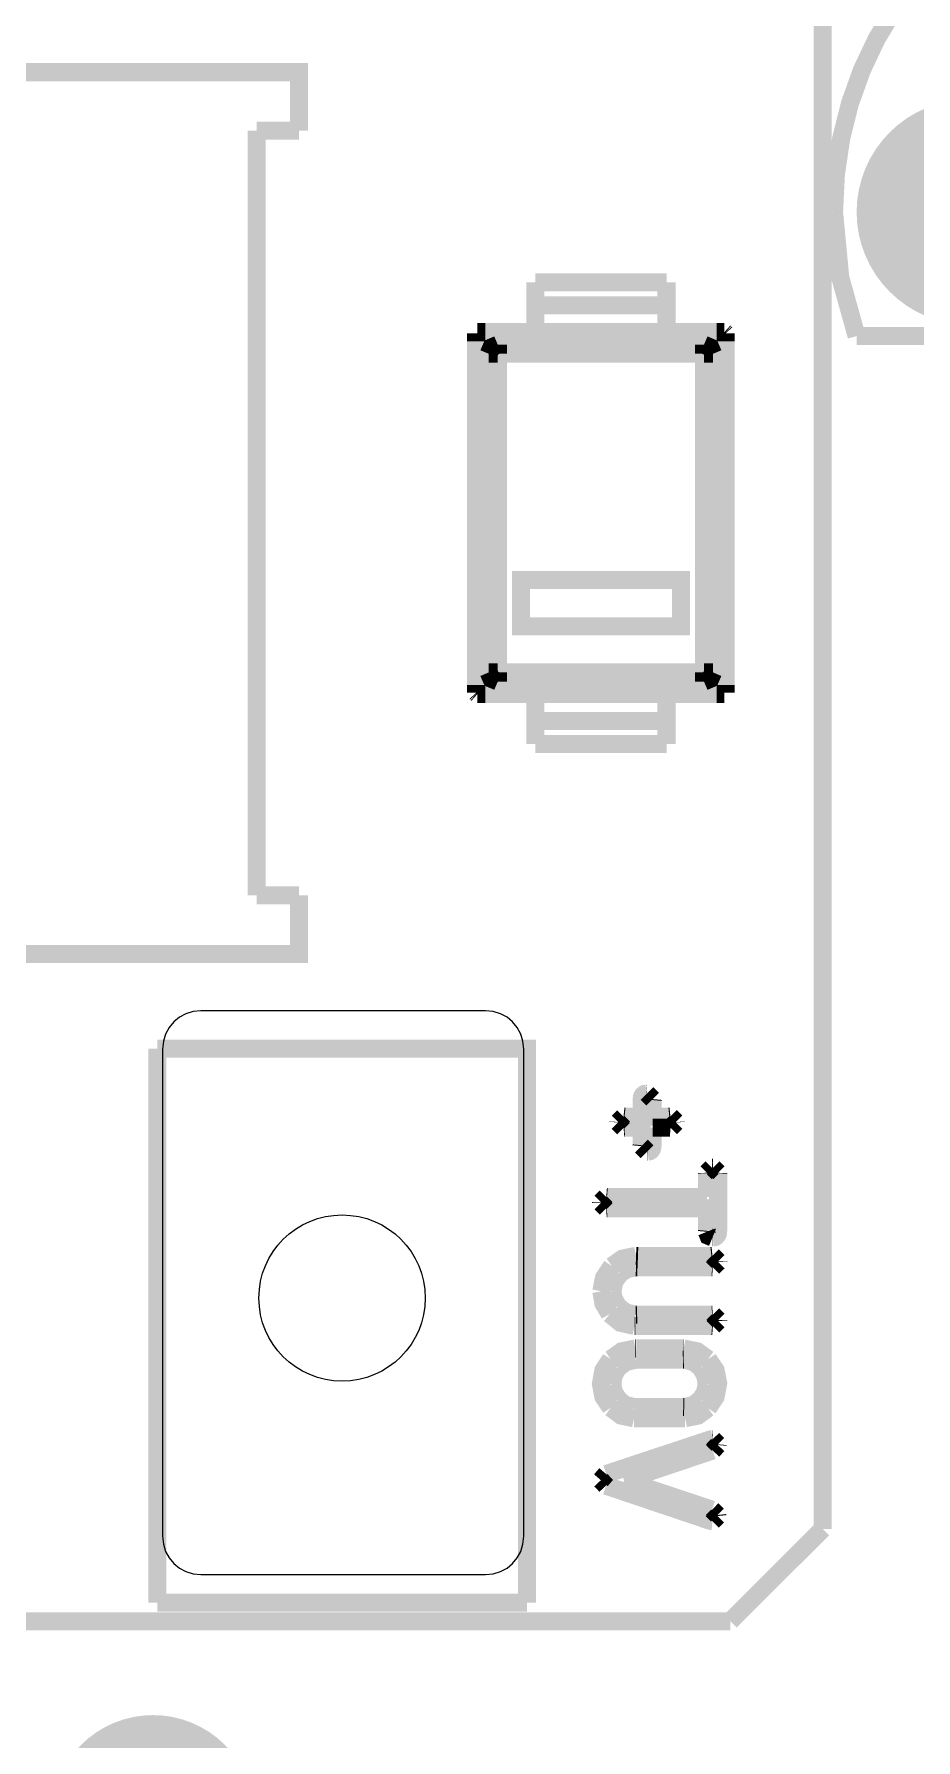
# Model space of a CAD drawing. Header units: millimetres. Extents: x 123.5 to 144.3, y 105.4 to 121.6.
# Drawn here: x 129.78 to 130.424, y 112.904 to 114.152 of the extents above; entities that cross this region are included whole.
import ezdxf

# ---------------------------------------------------------------- set-up
doc = ezdxf.new("R2010")
doc.units = ezdxf.units.MM
doc.layers.add('DESC', color=250, linetype='Continuous')

# ---------------------------------------------------------------- blocks, each defined once
blk = doc.blocks.new('EPAD')
at = {"const_width": 0.5}
blk.add_lwpolyline([(-0.25, 0, 1), (0.25, 0, 1)], format="xyb", close=True, dxfattribs=at)
blk = doc.blocks.new('muflai2c')
at = {"const_width": 0.008}
for points in [[(148.03889, 111.82415), (148.03889, 110.39108)], [(148.03889, 111.82415), (148.03889, 110.39108)], [(148.03889, 111.82415), (148.03889, 110.39108)], [(148.04391, 110.97496), (148.04472, 110.99159), (148.04709, 111.00767), (148.05096, 111.02315), (148.05625, 111.03793), (148.06289, 111.05195), (148.07081, 111.06513), (148.09016, 111.08871), (148.11373, 111.10806), (148.12692, 111.11598), (148.14094, 111.12262), (148.15572, 111.12791), (148.1712, 111.13178), (148.18728, 111.13415), (148.20391, 111.13496)], [(148.04391, 110.97496), (148.04472, 110.99159), (148.04709, 111.00767), (148.05096, 111.02315), (148.05625, 111.03793), (148.06289, 111.05195), (148.07081, 111.06513), (148.09016, 111.08871), (148.11373, 111.10806), (148.12692, 111.11598), (148.14094, 111.12262), (148.15572, 111.12791), (148.1712, 111.13178), (148.18728, 111.13415), (148.20391, 111.13496)], [(148.04391, 110.97496), (148.04472, 110.99159), (148.04709, 111.00767), (148.05096, 111.02315), (148.05625, 111.03793), (148.06289, 111.05195), (148.07081, 111.06513), (148.09016, 111.08871), (148.11373, 111.10806), (148.12692, 111.11598), (148.14094, 111.12262), (148.15572, 111.12791), (148.1712, 111.13178), (148.18728, 111.13415), (148.20391, 111.13496)], [(147.80683, 111.01099), (147.80683, 111.03699), (147.39707, 111.03699), (147.39707, 110.64595), (147.80683, 110.64595), (147.80683, 110.67195)], [(147.80683, 111.01099), (147.80683, 111.03699), (147.39707, 111.03699), (147.39707, 110.64595), (147.80683, 110.64595), (147.80683, 110.67195)], [(147.80683, 111.01099), (147.80683, 111.03699), (147.39707, 111.03699), (147.39707, 110.64595), (147.80683, 110.64595), (147.80683, 110.67195)], [(147.80683, 111.01099), (147.78811, 111.01099)], [(147.78811, 110.67195), (147.78811, 111.01099)], [(147.80683, 111.01099), (147.78811, 111.01099)], [(147.78811, 110.67195), (147.78811, 111.01099)], [(147.80683, 111.01099), (147.78811, 111.01099)], [(147.78811, 110.67195), (147.78811, 111.01099)], [(148.04391, 110.97496), (148.04666, 110.94596), (148.05391, 110.91996)], [(148.04391, 110.97496), (148.04666, 110.94596), (148.05391, 110.91996)], [(148.04391, 110.97496), (148.04666, 110.94596), (148.05391, 110.91996)], [(147.91155, 110.94383), (147.96969, 110.94383)], [(147.91155, 110.9336), (147.91155, 110.94383)], [(147.91155, 110.94383), (147.96969, 110.94383)], [(147.91155, 110.9336), (147.91155, 110.94383)], [(147.91155, 110.94383), (147.96969, 110.94383)], [(147.91155, 110.9336), (147.91155, 110.94383)], [(147.96969, 110.9336), (147.96969, 110.94383)], [(147.96969, 110.9336), (147.96969, 110.94383)], [(147.96969, 110.9336), (147.96969, 110.94383)], [(147.91155, 110.9336), (147.91155, 110.92172)], [(147.96969, 110.9336), (147.91155, 110.9336)], [(147.91155, 110.9336), (147.91155, 110.92172)], [(147.96969, 110.9336), (147.91155, 110.9336)], [(147.91155, 110.9336), (147.91155, 110.92172)], [(147.96969, 110.9336), (147.91155, 110.9336)], [(147.96969, 110.92172), (147.96969, 110.9336)], [(147.96969, 110.92172), (147.96969, 110.9336)], [(147.96969, 110.92172), (147.96969, 110.9336)], [(147.88534, 110.91769), (147.88534, 110.92115)], [(147.88534, 110.91769), (147.88534, 110.92115)], [(147.88534, 110.91769), (147.88534, 110.92115)], [(147.88938, 110.92172), (147.88592, 110.92172)], [(147.88938, 110.92172), (147.88592, 110.92172)], [(147.88938, 110.92172), (147.88592, 110.92172)], [(147.99186, 110.92172), (147.96969, 110.92172), (147.91155, 110.92172), (147.88938, 110.92172)], [(147.88938, 110.92172), (147.89495, 110.91615)], [(147.99186, 110.92172), (147.96969, 110.92172), (147.91155, 110.92172), (147.88938, 110.92172)], [(147.88938, 110.92172), (147.89495, 110.91615)], [(147.99186, 110.92172), (147.96969, 110.92172), (147.91155, 110.92172), (147.88938, 110.92172)], [(147.88938, 110.92172), (147.89495, 110.91615)], [(147.98629, 110.91615), (147.99186, 110.92172)], [(147.98629, 110.91615), (147.99186, 110.92172)], [(147.98629, 110.91615), (147.99186, 110.92172)], [(147.99532, 110.92172), (147.99186, 110.92172)], [(147.99532, 110.92172), (147.99186, 110.92172)], [(147.99532, 110.92172), (147.99186, 110.92172)], [(147.99562, 110.92145), (147.99532, 110.92172)], [(147.99562, 110.92145), (147.99532, 110.92172)], [(147.99562, 110.92145), (147.99532, 110.92172)], [(147.99562, 110.92145), (147.9959, 110.92115)], [(147.99562, 110.92145), (147.9959, 110.92115)], [(147.99562, 110.92145), (147.9959, 110.92115)], [(147.9959, 110.92115), (147.9959, 110.91769)], [(147.9959, 110.92115), (147.9959, 110.91769)], [(147.9959, 110.92115), (147.9959, 110.91769)], [(147.88534, 110.76525), (147.88534, 110.91769)], [(147.88534, 110.91769), (147.89092, 110.91211)], [(147.88534, 110.76525), (147.88534, 110.91769)], [(147.88534, 110.91769), (147.89092, 110.91211)], [(147.88534, 110.76525), (147.88534, 110.91769)], [(147.88534, 110.91769), (147.89092, 110.91211)], [(147.89495, 110.91615), (147.89213, 110.91494), (147.89092, 110.91211)], [(147.89495, 110.91615), (147.89213, 110.91494), (147.89092, 110.91211)], [(147.89495, 110.91615), (147.89213, 110.91494), (147.89092, 110.91211)], [(147.89495, 110.91615), (147.98629, 110.91615)], [(147.89495, 110.91211), (147.89495, 110.91615)], [(147.89495, 110.91615), (147.98629, 110.91615)], [(147.89495, 110.91211), (147.89495, 110.91615)], [(147.89495, 110.91615), (147.98629, 110.91615)], [(147.89495, 110.91211), (147.89495, 110.91615)], [(147.98629, 110.91615), (147.98629, 110.91211)], [(147.98629, 110.91615), (147.98911, 110.91494), (147.99032, 110.91211)], [(147.98629, 110.91615), (147.98629, 110.91211)], [(147.98629, 110.91615), (147.98911, 110.91494), (147.99032, 110.91211)], [(147.98629, 110.91615), (147.98629, 110.91211)], [(147.98629, 110.91615), (147.98911, 110.91494), (147.99032, 110.91211)], [(147.9959, 110.91769), (147.99032, 110.91211)], [(147.9959, 110.91769), (147.99032, 110.91211)], [(147.9959, 110.91769), (147.99032, 110.91211)], [(147.9959, 110.76525), (147.9959, 110.91769)], [(147.9959, 110.76525), (147.9959, 110.91769)], [(147.9959, 110.76525), (147.9959, 110.91769)], [(148.05391, 110.91996), (148.35391, 110.91996)], [(148.05391, 110.91996), (148.35391, 110.91996)], [(148.05391, 110.91996), (148.35391, 110.91996)], [(147.89092, 110.91211), (147.89495, 110.91211)], [(147.89092, 110.77083), (147.89092, 110.91211)], [(147.89092, 110.91211), (147.89495, 110.91211)], [(147.89092, 110.77083), (147.89092, 110.91211)], [(147.89092, 110.91211), (147.89495, 110.91211)], [(147.89092, 110.77083), (147.89092, 110.91211)], [(147.89495, 110.91211), (147.89495, 110.77083)], [(147.98629, 110.77083), (147.98629, 110.91211), (147.89495, 110.91211)], [(147.89495, 110.91211), (147.89495, 110.77083)], [(147.98629, 110.77083), (147.98629, 110.91211), (147.89495, 110.91211)], [(147.89495, 110.91211), (147.89495, 110.77083)], [(147.98629, 110.77083), (147.98629, 110.91211), (147.89495, 110.91211)], [(147.98629, 110.91211), (147.99032, 110.91211)], [(147.98629, 110.91211), (147.99032, 110.91211)], [(147.98629, 110.91211), (147.99032, 110.91211)], [(147.99032, 110.91211), (147.99032, 110.77083)], [(147.99032, 110.91211), (147.99032, 110.77083)], [(147.99032, 110.91211), (147.99032, 110.77083)], [(147.90519, 110.7913), (147.90519, 110.81177), (147.97605, 110.81177), (147.97605, 110.7913), (147.90519, 110.7913)], [(147.90519, 110.7913), (147.90519, 110.81177), (147.97605, 110.81177), (147.97605, 110.7913), (147.90519, 110.7913)], [(147.90519, 110.7913), (147.90519, 110.81177), (147.97605, 110.81177), (147.97605, 110.7913), (147.90519, 110.7913)], [(147.89092, 110.77083), (147.88534, 110.76525)], [(147.89092, 110.77083), (147.88534, 110.76525)], [(147.89092, 110.77083), (147.88534, 110.76525)], [(147.89495, 110.77083), (147.89092, 110.77083)], [(147.89495, 110.7668), (147.89213, 110.768), (147.89092, 110.77083)], [(147.89495, 110.77083), (147.89092, 110.77083)], [(147.89495, 110.7668), (147.89213, 110.768), (147.89092, 110.77083)], [(147.89495, 110.77083), (147.89092, 110.77083)], [(147.89495, 110.7668), (147.89213, 110.768), (147.89092, 110.77083)], [(147.89495, 110.77083), (147.98629, 110.77083)], [(147.89495, 110.7668), (147.89495, 110.77083)], [(147.89495, 110.77083), (147.98629, 110.77083)], [(147.89495, 110.7668), (147.89495, 110.77083)], [(147.89495, 110.77083), (147.98629, 110.77083)], [(147.89495, 110.7668), (147.89495, 110.77083)], [(147.98629, 110.77083), (147.98629, 110.7668)], [(147.99032, 110.77083), (147.98629, 110.77083)], [(147.98629, 110.7668), (147.98911, 110.768), (147.99032, 110.77083)], [(147.98629, 110.77083), (147.98629, 110.7668)], [(147.99032, 110.77083), (147.98629, 110.77083)], [(147.98629, 110.7668), (147.98911, 110.768), (147.99032, 110.77083)], [(147.98629, 110.77083), (147.98629, 110.7668)], [(147.99032, 110.77083), (147.98629, 110.77083)], [(147.98629, 110.7668), (147.98911, 110.768), (147.99032, 110.77083)], [(147.99032, 110.77083), (147.9959, 110.76525)], [(147.99032, 110.77083), (147.9959, 110.76525)], [(147.99032, 110.77083), (147.9959, 110.76525)], [(147.88534, 110.76179), (147.88534, 110.76525)], [(147.88534, 110.76179), (147.88534, 110.76525)], [(147.88534, 110.76179), (147.88534, 110.76525)], [(147.88562, 110.76149), (147.88534, 110.76179)], [(147.88562, 110.76149), (147.88534, 110.76179)], [(147.88562, 110.76149), (147.88534, 110.76179)], [(147.88562, 110.76149), (147.88592, 110.76122)], [(147.88562, 110.76149), (147.88592, 110.76122)], [(147.88562, 110.76149), (147.88592, 110.76122)], [(147.88938, 110.76122), (147.89495, 110.7668)], [(147.88938, 110.76122), (147.89495, 110.7668)], [(147.88938, 110.76122), (147.89495, 110.7668)], [(147.98629, 110.7668), (147.89495, 110.7668)], [(147.98629, 110.7668), (147.89495, 110.7668)], [(147.98629, 110.7668), (147.89495, 110.7668)], [(147.98629, 110.7668), (147.99186, 110.76122)], [(147.98629, 110.7668), (147.99186, 110.76122)], [(147.98629, 110.7668), (147.99186, 110.76122)], [(147.9959, 110.76525), (147.9959, 110.76179)], [(147.9959, 110.76525), (147.9959, 110.76179)], [(147.9959, 110.76525), (147.9959, 110.76179)], [(147.88938, 110.76122), (147.88592, 110.76122)], [(147.88938, 110.76122), (147.88592, 110.76122)], [(147.88938, 110.76122), (147.88592, 110.76122)], [(147.91155, 110.76122), (147.88938, 110.76122)], [(147.91155, 110.76122), (147.88938, 110.76122)], [(147.91155, 110.76122), (147.88938, 110.76122)], [(147.96969, 110.76122), (147.91155, 110.76122)], [(147.91155, 110.76122), (147.91155, 110.74935)], [(147.96969, 110.76122), (147.91155, 110.76122)], [(147.91155, 110.76122), (147.91155, 110.74935)], [(147.96969, 110.76122), (147.91155, 110.76122)], [(147.91155, 110.76122), (147.91155, 110.74935)], [(147.99186, 110.76122), (147.96969, 110.76122)], [(147.96969, 110.74935), (147.96969, 110.76122)], [(147.99186, 110.76122), (147.96969, 110.76122)], [(147.96969, 110.74935), (147.96969, 110.76122)], [(147.99186, 110.76122), (147.96969, 110.76122)], [(147.96969, 110.74935), (147.96969, 110.76122)], [(147.99532, 110.76122), (147.99186, 110.76122)], [(147.99532, 110.76122), (147.99186, 110.76122)], [(147.99532, 110.76122), (147.99186, 110.76122)], [(147.91155, 110.73911), (147.91155, 110.74935)], [(147.91155, 110.74935), (147.96969, 110.74935)], [(147.91155, 110.73911), (147.91155, 110.74935)], [(147.91155, 110.74935), (147.96969, 110.74935)], [(147.91155, 110.73911), (147.91155, 110.74935)], [(147.91155, 110.74935), (147.96969, 110.74935)], [(147.96969, 110.74935), (147.96969, 110.73911)], [(147.96969, 110.74935), (147.96969, 110.73911)], [(147.96969, 110.74935), (147.96969, 110.73911)], [(147.96969, 110.73911), (147.91155, 110.73911)], [(147.96969, 110.73911), (147.91155, 110.73911)], [(147.96969, 110.73911), (147.91155, 110.73911)], [(147.78811, 110.67195), (147.80683, 110.67195)], [(147.78811, 110.67195), (147.80683, 110.67195)], [(147.78811, 110.67195), (147.80683, 110.67195)], [(147.74408, 110.35832), (147.74408, 110.60399)], [(147.90786, 110.35832), (147.90786, 110.60399), (147.74408, 110.60399)], [(147.74408, 110.35832), (147.74408, 110.60399)], [(147.90786, 110.35832), (147.90786, 110.60399), (147.74408, 110.60399)], [(147.74408, 110.35832), (147.74408, 110.60399)], [(147.90786, 110.35832), (147.90786, 110.60399), (147.74408, 110.60399)], [(147.96098, 110.5841), (147.95995, 110.58392), (147.95955, 110.58369), (147.95922, 110.58337), (147.95896, 110.58295), (147.95878, 110.58244), (147.95863, 110.58115), (147.95863, 110.5738), (147.95111, 110.5738)], [(147.96098, 110.5841), (147.95995, 110.58392), (147.95955, 110.58369), (147.95922, 110.58337), (147.95896, 110.58295), (147.95878, 110.58244), (147.95863, 110.58115), (147.95863, 110.5738), (147.95111, 110.5738)], [(147.96098, 110.5841), (147.95995, 110.58392), (147.95955, 110.58369), (147.95922, 110.58337), (147.95896, 110.58295), (147.95878, 110.58244), (147.95863, 110.58115), (147.95863, 110.5738), (147.95111, 110.5738)], [(147.96109, 110.58411), (147.96098, 110.5841)], [(147.96109, 110.58411), (147.96098, 110.5841)], [(147.96109, 110.58411), (147.96098, 110.5841)], [(147.96109, 110.58411), (147.96354, 110.58166)], [(147.96109, 110.58411), (147.96354, 110.58166)], [(147.96109, 110.58411), (147.96354, 110.58166)], [(147.9635, 110.58122), (147.96354, 110.58166)], [(147.9635, 110.58122), (147.96354, 110.58166)], [(147.9635, 110.58122), (147.96354, 110.58166)], [(147.97092, 110.57389), (147.9635, 110.57389), (147.9635, 110.58122)], [(147.97092, 110.57389), (147.9635, 110.57389), (147.9635, 110.58122)], [(147.97092, 110.57389), (147.9635, 110.57389), (147.9635, 110.58122)], [(147.95063, 110.57385), (147.94828, 110.5715)], [(147.95063, 110.57385), (147.94828, 110.5715)], [(147.95063, 110.57385), (147.94828, 110.5715)], [(147.95063, 110.57385), (147.95111, 110.5738)], [(147.95063, 110.57385), (147.95111, 110.5738)], [(147.95063, 110.57385), (147.95111, 110.5738)], [(147.97142, 110.57394), (147.97092, 110.57389)], [(147.97142, 110.57394), (147.97092, 110.57389)], [(147.97142, 110.57394), (147.97092, 110.57389)], [(147.97142, 110.57394), (147.97387, 110.57149)], [(147.97142, 110.57394), (147.97387, 110.57149)], [(147.97142, 110.57394), (147.97387, 110.57149)], [(147.94828, 110.57149), (147.94827, 110.57131)], [(147.94828, 110.57149), (147.94827, 110.57131)], [(147.94828, 110.57149), (147.94827, 110.57131)], [(147.95067, 110.5689), (147.94827, 110.57131)], [(147.95067, 110.5689), (147.94827, 110.57131)], [(147.95067, 110.5689), (147.94827, 110.57131)], [(147.94828, 110.57149), (147.94828, 110.5715)], [(147.94828, 110.57149), (147.94828, 110.5715)], [(147.94828, 110.57149), (147.94828, 110.5715)], [(147.95067, 110.5689), (147.95104, 110.56893)], [(147.95067, 110.5689), (147.95104, 110.56893)], [(147.95067, 110.5689), (147.95104, 110.56893)], [(147.95104, 110.56893), (147.95863, 110.56893), (147.95863, 110.5612)], [(147.95104, 110.56893), (147.95863, 110.56893), (147.95863, 110.5612)], [(147.95104, 110.56893), (147.95863, 110.56893), (147.95863, 110.5612)], [(147.96117, 110.55832), (147.9622, 110.55851), (147.9626, 110.55874), (147.96293, 110.55906), (147.96319, 110.55948), (147.96337, 110.55998), (147.96352, 110.56127), (147.96352, 110.56893)], [(147.96117, 110.55832), (147.9622, 110.55851), (147.9626, 110.55874), (147.96293, 110.55906), (147.96319, 110.55948), (147.96337, 110.55998), (147.96352, 110.56127), (147.96352, 110.56893)], [(147.96117, 110.55832), (147.9622, 110.55851), (147.9626, 110.55874), (147.96293, 110.55906), (147.96319, 110.55948), (147.96337, 110.55998), (147.96352, 110.56127), (147.96352, 110.56893)], [(147.96352, 110.56893), (147.97113, 110.56893)], [(147.96352, 110.56893), (147.97113, 110.56893)], [(147.96352, 110.56893), (147.97113, 110.56893)], [(147.97149, 110.5689), (147.97113, 110.56893)], [(147.97149, 110.5689), (147.97113, 110.56893)], [(147.97149, 110.5689), (147.97113, 110.56893)], [(147.97149, 110.5689), (147.97388, 110.57129)], [(147.97149, 110.5689), (147.97388, 110.57129)], [(147.97149, 110.5689), (147.97388, 110.57129)], [(147.97387, 110.57147), (147.97387, 110.57149)], [(147.97387, 110.57147), (147.97387, 110.57149)], [(147.97387, 110.57147), (147.97387, 110.57149)], [(147.97387, 110.57146), (147.97388, 110.57129)], [(147.97387, 110.57146), (147.97388, 110.57129)], [(147.97387, 110.57146), (147.97388, 110.57129)], [(147.95863, 110.5612), (147.95859, 110.56078)], [(147.95863, 110.5612), (147.95859, 110.56078)], [(147.95863, 110.5612), (147.95859, 110.56078)], [(147.96105, 110.55832), (147.95859, 110.56078)], [(147.96105, 110.55832), (147.95859, 110.56078)], [(147.96105, 110.55832), (147.95859, 110.56078)], [(147.96105, 110.55832), (147.96117, 110.55832)], [(147.96105, 110.55832), (147.96117, 110.55832)], [(147.96105, 110.55832), (147.96117, 110.55832)], [(147.98979, 110.55121), (147.98758, 110.549)], [(147.98979, 110.55121), (147.98758, 110.549)], [(147.98979, 110.55121), (147.98758, 110.549)], [(147.98979, 110.55121), (147.9901, 110.55119)], [(147.98979, 110.55121), (147.9901, 110.55119)], [(147.98979, 110.55121), (147.9901, 110.55119)], [(147.99036, 110.55121), (147.9901, 110.55119)], [(147.99036, 110.55121), (147.9901, 110.55119)], [(147.99036, 110.55121), (147.9901, 110.55119)], [(147.99036, 110.55121), (147.99258, 110.54898)], [(147.99036, 110.55121), (147.99258, 110.54898)], [(147.99036, 110.55121), (147.99258, 110.54898)], [(147.98759, 110.54879), (147.98758, 110.549)], [(147.98759, 110.54879), (147.98758, 110.549)], [(147.98759, 110.54879), (147.98758, 110.549)], [(147.98759, 110.54879), (147.98759, 110.53826)], [(147.98759, 110.54879), (147.98759, 110.53826)], [(147.98759, 110.54879), (147.98759, 110.53826)], [(147.99019, 110.52029), (147.99075, 110.52034), (147.99123, 110.52048), (147.99164, 110.52072), (147.99197, 110.52105), (147.99223, 110.52147), (147.99242, 110.52199), (147.99257, 110.52331), (147.99257, 110.54872)], [(147.99019, 110.52029), (147.99075, 110.52034), (147.99123, 110.52048), (147.99164, 110.52072), (147.99197, 110.52105), (147.99223, 110.52147), (147.99242, 110.52199), (147.99257, 110.52331), (147.99257, 110.54872)], [(147.99019, 110.52029), (147.99075, 110.52034), (147.99123, 110.52048), (147.99164, 110.52072), (147.99197, 110.52105), (147.99223, 110.52147), (147.99242, 110.52199), (147.99257, 110.52331), (147.99257, 110.54872)], [(147.99257, 110.54873), (147.99258, 110.54898)], [(147.99257, 110.54873), (147.99258, 110.54898)], [(147.99257, 110.54873), (147.99258, 110.54898)], [(147.94297, 110.53829), (147.94061, 110.53593)], [(147.94297, 110.53829), (147.94061, 110.53593)], [(147.94297, 110.53829), (147.94061, 110.53593)], [(147.94062, 110.53577), (147.94061, 110.53593)], [(147.94062, 110.53577), (147.94061, 110.53593)], [(147.94062, 110.53577), (147.94061, 110.53593)], [(147.94062, 110.53577), (147.94061, 110.53556)], [(147.94062, 110.53577), (147.94061, 110.53556)], [(147.94062, 110.53577), (147.94061, 110.53556)], [(147.94294, 110.53323), (147.94061, 110.53556)], [(147.94294, 110.53323), (147.94061, 110.53556)], [(147.94294, 110.53323), (147.94061, 110.53556)], [(147.94297, 110.53829), (147.94334, 110.53826)], [(147.94297, 110.53829), (147.94334, 110.53826)], [(147.94297, 110.53829), (147.94334, 110.53826)], [(147.98759, 110.53826), (147.94334, 110.53826)], [(147.98759, 110.53826), (147.94334, 110.53826)], [(147.98759, 110.53826), (147.94334, 110.53826)], [(147.94294, 110.53323), (147.94327, 110.53325)], [(147.94294, 110.53323), (147.94327, 110.53325)], [(147.94294, 110.53323), (147.94327, 110.53325)], [(147.94327, 110.53325), (147.98759, 110.53325), (147.98759, 110.52324)], [(147.94327, 110.53325), (147.98759, 110.53325), (147.98759, 110.52324)], [(147.94327, 110.53325), (147.98759, 110.53325), (147.98759, 110.52324)], [(147.98759, 110.52324), (147.98755, 110.52281)], [(147.98759, 110.52324), (147.98755, 110.52281)], [(147.98759, 110.52324), (147.98755, 110.52281)], [(147.99006, 110.52029), (147.98827, 110.52102), (147.98755, 110.52281)], [(147.99006, 110.52029), (147.98827, 110.52102), (147.98755, 110.52281)], [(147.99006, 110.52029), (147.98827, 110.52102), (147.98755, 110.52281)], [(147.99006, 110.52029), (147.99019, 110.52029)], [(147.99006, 110.52029), (147.99019, 110.52029)], [(147.99006, 110.52029), (147.99019, 110.52029)], [(147.95619, 110.51214), (147.95021, 110.51094), (147.94546, 110.50763)], [(147.95619, 110.51214), (147.95021, 110.51094), (147.94546, 110.50763)], [(147.95619, 110.51214), (147.95021, 110.51094), (147.94546, 110.50763)], [(147.95619, 110.51214), (147.95705, 110.51211)], [(147.95619, 110.51214), (147.95705, 110.51211)], [(147.95619, 110.51214), (147.95705, 110.51211)], [(147.98955, 110.51211), (147.95705, 110.51211)], [(147.98955, 110.51211), (147.95705, 110.51211)], [(147.98955, 110.51211), (147.95705, 110.51211)], [(147.99005, 110.51216), (147.98955, 110.51211)], [(147.99005, 110.51216), (147.98955, 110.51211)], [(147.99005, 110.51216), (147.98955, 110.51211)], [(147.99005, 110.51216), (147.99257, 110.50965)], [(147.99005, 110.51216), (147.99257, 110.50965)], [(147.99005, 110.51216), (147.99257, 110.50965)], [(147.94546, 110.50763), (147.94197, 110.50239), (147.9408, 110.49641)], [(147.94546, 110.50763), (147.94197, 110.50239), (147.9408, 110.49641)], [(147.94546, 110.50763), (147.94197, 110.50239), (147.9408, 110.49641)], [(147.94913, 110.50423), (147.94662, 110.50082), (147.94569, 110.49649)], [(147.94913, 110.50423), (147.94662, 110.50082), (147.94569, 110.49649)], [(147.94913, 110.50423), (147.94662, 110.50082), (147.94569, 110.49649)], [(147.95616, 110.50706), (147.95226, 110.50631), (147.94912, 110.50423)], [(147.95616, 110.50706), (147.95226, 110.50631), (147.94912, 110.50423)], [(147.95616, 110.50706), (147.95226, 110.50631), (147.94912, 110.50423)], [(147.95616, 110.50706), (147.95685, 110.50704)], [(147.95616, 110.50706), (147.95685, 110.50704)], [(147.95616, 110.50706), (147.95685, 110.50704)], [(147.95685, 110.50704), (147.98989, 110.50704)], [(147.95685, 110.50704), (147.98989, 110.50704)], [(147.95685, 110.50704), (147.98989, 110.50704)], [(147.99021, 110.50702), (147.98989, 110.50704)], [(147.99021, 110.50702), (147.98989, 110.50704)], [(147.99021, 110.50702), (147.98989, 110.50704)], [(147.99021, 110.50702), (147.99258, 110.50939)], [(147.99021, 110.50702), (147.99258, 110.50939)], [(147.99021, 110.50702), (147.99258, 110.50939)], [(147.99257, 110.50962), (147.99257, 110.50965)], [(147.99257, 110.50962), (147.99257, 110.50965)], [(147.99257, 110.50962), (147.99257, 110.50965)], [(147.99257, 110.50962), (147.99258, 110.50939)], [(147.99257, 110.50962), (147.99258, 110.50939)], [(147.99257, 110.50962), (147.99258, 110.50939)], [(147.9408, 110.49641), (147.94173, 110.49107), (147.94451, 110.48633)], [(147.9408, 110.49641), (147.94173, 110.49107), (147.94451, 110.48633)], [(147.9408, 110.49641), (147.94173, 110.49107), (147.94451, 110.48633)], [(147.94823, 110.48976), (147.94633, 110.49308), (147.94569, 110.49648)], [(147.94823, 110.48976), (147.94633, 110.49308), (147.94569, 110.49648)], [(147.94823, 110.48976), (147.94633, 110.49308), (147.94569, 110.49648)], [(147.9561, 110.48604), (147.95165, 110.48703), (147.94824, 110.48975)], [(147.9561, 110.48604), (147.95165, 110.48703), (147.94824, 110.48975)], [(147.9561, 110.48604), (147.95165, 110.48703), (147.94824, 110.48975)], [(147.95558, 110.48105), (147.9493, 110.48246), (147.9445, 110.48634)], [(147.95558, 110.48105), (147.9493, 110.48246), (147.9445, 110.48634)], [(147.95558, 110.48105), (147.9493, 110.48246), (147.9445, 110.48634)], [(147.9561, 110.48604), (147.95666, 110.48606)], [(147.9561, 110.48604), (147.95666, 110.48606)], [(147.9561, 110.48604), (147.95666, 110.48606)], [(147.98989, 110.48606), (147.95666, 110.48606)], [(147.98989, 110.48606), (147.95666, 110.48606)], [(147.98989, 110.48606), (147.95666, 110.48606)], [(147.9902, 110.48608), (147.98989, 110.48606)], [(147.9902, 110.48608), (147.98989, 110.48606)], [(147.9902, 110.48608), (147.98989, 110.48606)], [(147.9902, 110.48608), (147.99258, 110.4837)], [(147.9902, 110.48608), (147.99258, 110.4837)], [(147.9902, 110.48608), (147.99258, 110.4837)], [(147.99027, 110.48102), (147.99257, 110.48332)], [(147.99027, 110.48102), (147.99257, 110.48332)], [(147.99027, 110.48102), (147.99257, 110.48332)], [(147.99257, 110.48345), (147.99258, 110.4837)], [(147.99257, 110.48345), (147.99258, 110.4837)], [(147.99257, 110.48345), (147.99258, 110.4837)], [(147.99257, 110.48345), (147.99257, 110.48332)], [(147.99257, 110.48345), (147.99257, 110.48332)], [(147.99257, 110.48345), (147.99257, 110.48332)], [(147.95558, 110.48105), (147.95588, 110.48105)], [(147.95558, 110.48105), (147.95588, 110.48105)], [(147.95558, 110.48105), (147.95588, 110.48105)], [(147.95589, 110.48105), (147.98989, 110.48105)], [(147.95589, 110.48105), (147.98989, 110.48105)], [(147.95589, 110.48105), (147.98989, 110.48105)], [(147.99027, 110.48102), (147.98989, 110.48105)], [(147.99027, 110.48102), (147.98989, 110.48105)], [(147.99027, 110.48102), (147.98989, 110.48105)], [(147.94499, 110.46636), (147.94171, 110.46138), (147.94062, 110.45539), (147.94171, 110.44968), (147.94499, 110.44474)], [(147.94499, 110.46636), (147.94171, 110.46138), (147.94062, 110.45539), (147.94171, 110.44968), (147.94499, 110.44474)], [(147.94499, 110.46636), (147.94171, 110.46138), (147.94062, 110.45539), (147.94171, 110.44968), (147.94499, 110.44474)], [(147.95593, 110.47107), (147.94981, 110.46982), (147.94498, 110.46636)], [(147.95593, 110.47107), (147.94981, 110.46982), (147.94498, 110.46636)], [(147.95593, 110.47107), (147.94981, 110.46982), (147.94498, 110.46636)], [(147.95593, 110.47107), (147.95624, 110.47107)], [(147.95593, 110.47107), (147.95624, 110.47107)], [(147.95593, 110.47107), (147.95624, 110.47107)], [(147.97721, 110.47107), (147.95625, 110.47107)], [(147.97721, 110.47107), (147.95625, 110.47107)], [(147.97721, 110.47107), (147.95625, 110.47107)], [(147.97724, 110.47107), (147.97721, 110.47107)], [(147.97724, 110.47107), (147.97721, 110.47107)], [(147.97724, 110.47107), (147.97721, 110.47107)], [(147.97724, 110.47107), (147.98332, 110.46981), (147.9881, 110.46634)], [(147.97724, 110.47107), (147.98332, 110.46981), (147.9881, 110.46634)], [(147.97724, 110.47107), (147.98332, 110.46981), (147.9881, 110.46634)], [(147.98806, 110.4446), (147.99144, 110.44962), (147.99257, 110.45564), (147.99145, 110.46141), (147.98811, 110.46634)], [(147.98806, 110.4446), (147.99144, 110.44962), (147.99257, 110.45564), (147.99145, 110.46141), (147.98811, 110.46634)], [(147.98806, 110.4446), (147.99144, 110.44962), (147.99257, 110.45564), (147.99145, 110.46141), (147.98811, 110.46634)], [(147.94569, 110.45525), (147.9463, 110.45917), (147.94814, 110.46229)], [(147.94569, 110.45525), (147.9463, 110.45917), (147.94814, 110.46229)], [(147.94569, 110.45525), (147.9463, 110.45917), (147.94814, 110.46229)], [(147.95612, 110.46608), (147.9516, 110.46506), (147.94814, 110.46229)], [(147.95612, 110.46608), (147.9516, 110.46506), (147.94814, 110.46229)], [(147.95612, 110.46608), (147.9516, 110.46506), (147.94814, 110.46229)], [(147.95611, 110.46608), (147.97696, 110.46608)], [(147.95611, 110.46608), (147.97696, 110.46608)], [(147.95611, 110.46608), (147.97696, 110.46608)], [(147.97732, 110.46609), (147.97696, 110.46608)], [(147.97732, 110.46609), (147.97696, 110.46608)], [(147.97732, 110.46609), (147.97696, 110.46608)], [(147.97732, 110.46609), (147.98161, 110.46513), (147.98489, 110.4625)], [(147.97732, 110.46609), (147.98161, 110.46513), (147.98489, 110.4625)], [(147.97732, 110.46609), (147.98161, 110.46513), (147.98489, 110.4625)], [(147.98489, 110.4625), (147.98684, 110.45907), (147.98749, 110.45523)], [(147.98489, 110.4625), (147.98684, 110.45907), (147.98749, 110.45523)], [(147.98489, 110.4625), (147.98684, 110.45907), (147.98749, 110.45523)], [(147.94834, 110.44858), (147.94636, 110.45173), (147.94569, 110.45525)], [(147.94834, 110.44858), (147.94636, 110.45173), (147.94569, 110.45525)], [(147.94834, 110.44858), (147.94636, 110.45173), (147.94569, 110.45525)], [(147.98749, 110.45523), (147.98683, 110.45186), (147.98484, 110.44858)], [(147.98749, 110.45523), (147.98683, 110.45186), (147.98484, 110.44858)], [(147.98749, 110.45523), (147.98683, 110.45186), (147.98484, 110.44858)], [(147.9553, 110.4401), (147.94951, 110.44133), (147.94499, 110.44473)], [(147.9553, 110.4401), (147.94951, 110.44133), (147.94499, 110.44473)], [(147.9553, 110.4401), (147.94951, 110.44133), (147.94499, 110.44473)], [(147.95514, 110.44515), (147.95126, 110.44611), (147.94834, 110.44858)], [(147.95514, 110.44515), (147.95126, 110.44611), (147.94834, 110.44858)], [(147.95514, 110.44515), (147.95126, 110.44611), (147.94834, 110.44858)], [(147.97709, 110.44515), (147.95513, 110.44515)], [(147.97709, 110.44515), (147.95513, 110.44515)], [(147.97709, 110.44515), (147.95513, 110.44515)], [(147.97754, 110.44514), (147.9771, 110.44515)], [(147.97754, 110.44514), (147.9771, 110.44515)], [(147.97754, 110.44514), (147.9771, 110.44515)], [(147.97754, 110.44514), (147.98167, 110.44606), (147.98484, 110.44857)], [(147.97754, 110.44514), (147.98167, 110.44606), (147.98484, 110.44857)], [(147.97754, 110.44514), (147.98167, 110.44606), (147.98484, 110.44857)], [(147.97792, 110.4401), (147.98361, 110.44131), (147.98807, 110.44461)], [(147.97792, 110.4401), (147.98361, 110.44131), (147.98807, 110.44461)], [(147.97792, 110.4401), (147.98361, 110.44131), (147.98807, 110.44461)], [(147.95529, 110.4401), (147.97792, 110.4401)], [(147.95529, 110.4401), (147.97792, 110.4401)], [(147.95529, 110.4401), (147.97792, 110.4401)], [(147.98998, 110.43082), (147.98917, 110.43072), (147.98841, 110.4305), (147.94295, 110.41539)], [(147.98998, 110.43082), (147.98917, 110.43072), (147.98841, 110.4305), (147.94295, 110.41539)], [(147.98998, 110.43082), (147.98917, 110.43072), (147.98841, 110.4305), (147.94295, 110.41539)], [(147.99018, 110.43083), (147.98998, 110.43082)], [(147.99018, 110.43083), (147.98998, 110.43082)], [(147.99018, 110.43083), (147.98998, 110.43082)], [(147.99018, 110.43083), (147.99241, 110.4286)], [(147.99018, 110.43083), (147.99241, 110.4286)], [(147.99018, 110.43083), (147.99241, 110.4286)], [(147.99238, 110.42828), (147.99241, 110.4286)], [(147.99238, 110.42828), (147.99241, 110.4286)], [(147.99238, 110.42828), (147.99241, 110.4286)], [(147.9509, 110.41261), (147.99012, 110.42582)], [(147.9509, 110.41261), (147.99012, 110.42582)], [(147.9509, 110.41261), (147.99012, 110.42582)], [(147.99012, 110.42582), (147.99238, 110.42828)], [(147.99012, 110.42582), (147.99238, 110.42828)], [(147.99012, 110.42582), (147.99238, 110.42828)], [(147.94295, 110.41539), (147.94062, 110.41267)], [(147.94295, 110.41539), (147.94062, 110.41267)], [(147.94295, 110.41539), (147.94062, 110.41267)], [(147.94288, 110.41025), (147.94062, 110.41267)], [(147.94288, 110.41025), (147.94062, 110.41267)], [(147.94288, 110.41025), (147.94062, 110.41267)], [(147.94288, 110.41025), (147.98889, 110.39471), (147.98955, 110.39455), (147.99003, 110.39451)], [(147.94288, 110.41025), (147.98889, 110.39471), (147.98955, 110.39455), (147.99003, 110.39451)], [(147.94288, 110.41025), (147.98889, 110.39471), (147.98955, 110.39455), (147.99003, 110.39451)], [(147.98985, 110.39958), (147.9509, 110.41261)], [(147.98985, 110.39958), (147.9509, 110.41261)], [(147.98985, 110.39958), (147.9509, 110.41261)], [(147.98985, 110.39958), (147.99225, 110.39722)], [(147.98985, 110.39958), (147.99225, 110.39722)], [(147.98985, 110.39958), (147.99225, 110.39722)], [(147.99003, 110.39451), (147.99004, 110.39451)], [(147.99003, 110.39451), (147.99004, 110.39451)], [(147.99003, 110.39451), (147.99004, 110.39451)], [(147.99004, 110.39451), (147.9923, 110.39676)], [(147.99004, 110.39451), (147.9923, 110.39676)], [(147.99004, 110.39451), (147.9923, 110.39676)], [(147.99225, 110.39723), (147.9923, 110.39676)], [(147.99225, 110.39723), (147.9923, 110.39676)], [(147.99225, 110.39723), (147.9923, 110.39676)], [(148.03889, 110.39108), (147.99794, 110.35013)], [(148.03889, 110.39108), (147.99794, 110.35013)], [(148.03889, 110.39108), (147.99794, 110.35013)], [(147.90786, 110.35832), (147.74408, 110.35832)], [(147.90786, 110.35832), (147.74408, 110.35832)], [(147.90786, 110.35832), (147.74408, 110.35832)], [(147.99794, 110.35013), (147.36739, 110.35013)], [(147.99794, 110.35013), (147.36739, 110.35013)], [(147.99794, 110.35013), (147.36739, 110.35013)]]:
    blk.add_lwpolyline(points, dxfattribs=at)
blk.add_lwpolyline([(147.90645, 110.3878), (147.90645, 110.6038), (147.90611, 110.60728), (147.90514, 110.61049), (147.90359, 110.61338), (147.90153, 110.61589), (147.89903, 110.61794), (147.89614, 110.61949), (147.89292, 110.62046), (147.88945, 110.6208), (147.76345, 110.6208), (147.75997, 110.62046), (147.75676, 110.61949), (147.75387, 110.61794), (147.75136, 110.61589), (147.7493, 110.61338), (147.74776, 110.61049), (147.74678, 110.60728), (147.74645, 110.6038), (147.74645, 110.3878), (147.74678, 110.38433), (147.74776, 110.38111), (147.7493, 110.37822), (147.75136, 110.37572), (147.75387, 110.37366), (147.75676, 110.37211), (147.75997, 110.37114), (147.76345, 110.3708), (147.88945, 110.3708), (147.89292, 110.37114), (147.89614, 110.37211), (147.89903, 110.37366), (147.90153, 110.37572), (147.90359, 110.37822), (147.90514, 110.38111), (147.90611, 110.38433), (147.90645, 110.3878)], close=True)
blk.add_circle((147.82597, 110.49344), 0.03685)
blk.add_circle((147.82597, 110.49344), 0.03685)
blk.add_circle((147.82597, 110.49344), 0.03685)
for p, xscale, yscale in [((148.10391, 110.97496), 0.1, 0.1), ((147.74219, 110.26352), 0.09, 0.09)]:
    blk.add_blockref('EPAD', p, dxfattribs=dict(xscale=xscale, yscale=yscale))

msp = doc.modelspace()

# ---------------------------------------------------------------- block references
at = {"layer": 'DESC', "xscale": 1.65, "yscale": 1.65, "zscale": 1.65}
msp.add_blockref('muflai2c', (-113.9078, -69.0872), dxfattribs=at)

doc.saveas('drawing.dxf')
